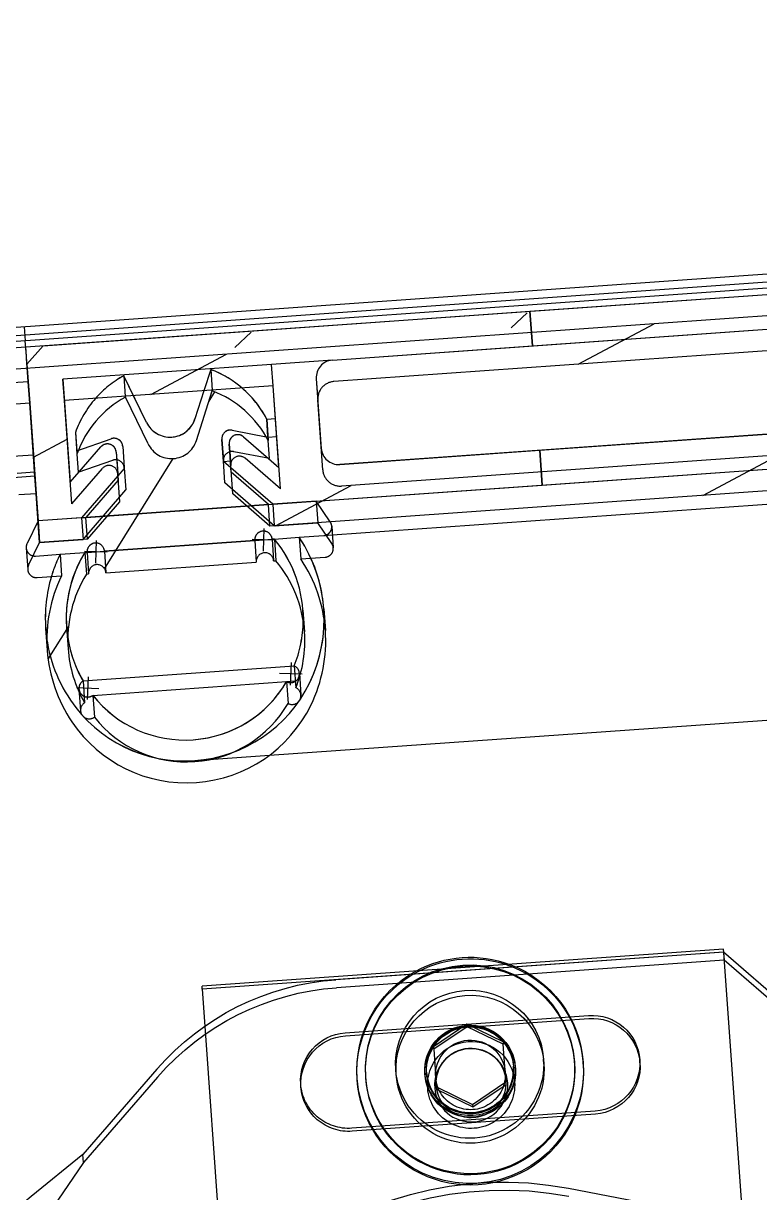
# Model space of a CAD drawing. Extents: x 39751 to 116307, y -36149 to -14965.
# Drawn here: x 44339.1 to 44381.4, y -31437.5 to -31370.5 of the extents above; entities that cross this region are included whole.
import ezdxf

# ---------------------------------------------------------------- set-up
doc = ezdxf.new("R2010")
doc.units = 0
doc.header["$LTSCALE"] = 1500
doc.linetypes.add('PHANTOM', pattern=[0.95, 0.76, -0.05, 0.02, -0.05, 0.02, -0.05])
doc.layers.add('6', color=6, linetype='PHANTOM')
doc.layers.add('confinea', color=3, linetype='Continuous')
doc.layers.add('AM_0', color=7, linetype='Continuous', lineweight=30)
doc.styles.get("Standard").update_dxf_attribs({"font": 'gbenor.shx', "width": 0.9, "bigfont": 'gbcbig.shx'})
doc.dimstyles.get("Standard").update_dxf_attribs({"dimtxt": 3.5, "dimasz": 3, "dimexe": 1, "dimexo": 0, "dimgap": 1, "dimtad": 1, "dimdec": 0, "dimdsep": 46, "dimtxsty": 'Standard', "dimblk": 'CLOSED', "dimcen": 0, "dimadec": 0, "dimazin": 2, "dimtfac": 1, "dimtdec": 0, "dimtofl": 0, "dimtmove": 2, "dimatfit": 3, "dimldrblk": 'NONE', "dimfxl": 0.18, "dimtolj": 1, "dimtzin": 0, "dimarcsym": 0})

# ---------------------------------------------------------------- blocks, each defined once
blk = doc.blocks.new('A$C7BE91E2F')
at = {"layer": '6'}
for p, q in [((794.73, 222.3), (21.188, 141.018)), ((794.813, 221.504), (21.272, 140.222)), ((21.508, 139.895), (147.812, 153.167)), ((147.941, 151.945), (21.636, 138.673)), ((59.3, 143.866), (81.676, 146.217)), ((59.508, 141.877), (81.885, 144.228)), ((31.453, 140.94), (59.3, 143.866)), ((48.071, 140.675), (78.404, 143.863)), ((78.533, 142.639), (48.2, 139.451)), ((60.136, 135.91), (82.512, 138.261)), ((80.026, 138), (48.698, 134.708)), ((80.155, 136.769), (48.828, 133.477)), ((60.345, 133.921), (82.721, 136.272)), ((44.681, 132.275), (80.235, 136.011)), ((80.365, 134.777), (44.81, 131.041)), ((48.409, 130.656), (80.444, 134.023)), ((45.224, 117.904), (81.735, 121.74)), ((71.649, 107.676), (41.813, 104.541)), ((71.667, 107.504), (41.831, 104.369)), ((71.645, 107.502), (49.481, 105.173)), ((73.952, 85.76), (71.669, 107.482)), ((71.693, 107.044), (49.529, 104.715)), ((42.053, 102.262), (48.091, 44.797)), ((63.213, 93.673), (106.709, 86.87))]:
    blk.add_line(p, q, dxfattribs=at)
at = {"layer": '6', "ltscale": 0.031817}
blk.add_line((58.254, 142.874), (59.154, 143.773), dxfattribs=at)
at = {"layer": '6', "ltscale": 0.049999}
for p, q in [((59.508, 141.877), (59.3, 143.866)), ((59.3, 143.866), (59.508, 141.877)), ((30.667, 138.846), (30.458, 140.835))]:
    blk.add_line(p, q, dxfattribs=at)
at = {"layer": '6', "ltscale": 0.123075}
for p, q in [((62.176, 140.92), (66.44, 143.381)), ((69.572, 133.643), (73.836, 136.104))]:
    blk.add_line(p, q, dxfattribs=at)
at = {"layer": '6', "ltscale": 0.019995}
blk.add_line((30.338, 141.979), (30.422, 141.184), dxfattribs=at)
at = {"layer": '6', "ltscale": 0.031816}
blk.add_line((42.451, 141.213), (43.351, 142.113), dxfattribs=at)
at = {"layer": '6', "ltscale": 0.287499}
for p, q in [((48.071, 140.675), (59.508, 141.877)), ((48.698, 134.708), (60.136, 135.91))]:
    blk.add_line(p, q, dxfattribs=at)
at = {"layer": '6', "ltscale": 0.021609}
blk.add_line((30.512, 140.324), (30.422, 141.184), dxfattribs=at)
at = {"layer": '6', "ltscale": 0.035357}
blk.add_line((31.453, 140.94), (30.563, 139.841), dxfattribs=at)
at = {"layer": '6', "ltscale": 0.123072}
blk.add_line((37.726, 138.351), (41.99, 140.812), dxfattribs=at)
at = {"layer": '6', "ltscale": 0.003394}
blk.add_line((30.526, 140.189), (30.512, 140.324), dxfattribs=at)
at = {"layer": '6', "ltscale": 0.033742}
blk.add_line((30.667, 138.847), (30.526, 140.189), dxfattribs=at)
at = {"layer": '6', "ltscale": 0.3}
blk.add_line((44.591, 140.31), (32.656, 139.055), dxfattribs=at)
blk.add_line((44.591, 140.31), (32.656, 139.055), dxfattribs=at)
at = {"layer": '6', "ltscale": 0.0875}
blk.add_line((48.071, 140.675), (44.591, 140.31), dxfattribs=at)
at = {"layer": '6', "ltscale": 0.030771}
blk.add_line((44.719, 139.085), (44.591, 140.31), dxfattribs=at)
at = {"layer": '6', "ltscale": 0.030759}
blk.add_line((44.719, 139.086), (44.591, 140.31), dxfattribs=at)
at = {"layer": '6', "ltscale": 0.05575}
blk.add_line((30.563, 139.841), (30.796, 137.623), dxfattribs=at)
at = {"layer": '6', "ltscale": 0.031946}
blk.add_line((41.115, 139.899), (40.766, 138.67), dxfattribs=at)
at = {"layer": '6', "ltscale": 0.031933}
blk.add_line((41.115, 139.899), (40.766, 138.67), dxfattribs=at)
at = {"layer": '6', "ltscale": 0.029648}
blk.add_line((41.115, 139.899), (41.238, 138.72), dxfattribs=at)
at = {"layer": '6', "ltscale": 0.030796}
blk.add_line((47.181, 139.576), (47.31, 138.351), dxfattribs=at)
at = {"layer": '6', "ltscale": 0.099998}
blk.add_line((47.181, 139.576), (47.599, 135.598), dxfattribs=at)
at = {"layer": '6', "ltscale": 0.137501}
blk.add_line((30.667, 138.846), (25.197, 138.271), dxfattribs=at)
at = {"layer": '6', "ltscale": 0.030765}
for p, q in [((30.796, 137.623), (30.667, 138.846)), ((32.785, 137.832), (32.656, 139.055))]:
    blk.add_line(p, q, dxfattribs=at)
at = {"layer": '6', "ltscale": 0.148039}
blk.add_line((32.656, 139.055), (33.275, 133.166), dxfattribs=at)
at = {"layer": '6', "ltscale": 0.299999}
blk.add_line((44.719, 139.085), (32.785, 137.832), dxfattribs=at)
at = {"layer": '6', "ltscale": 0.031935}
blk.add_line((36.739, 138.247), (36.142, 139.376), dxfattribs=at)
at = {"layer": '6', "ltscale": 0.029642}
blk.add_line((36.142, 139.376), (36.266, 138.197), dxfattribs=at)
at = {"layer": '6', "ltscale": 0.074408}
blk.add_line((37.532, 136.745), (36.142, 139.376), dxfattribs=at)
at = {"layer": '6', "ltscale": 0.11728}
blk.add_line((45.209, 134.42), (44.719, 139.086), dxfattribs=at)
at = {"layer": '6', "ltscale": 0.148224}
for p, q in [((45.339, 133.189), (44.719, 139.085)), ((33.405, 131.935), (32.785, 137.832))]:
    blk.add_line(p, q, dxfattribs=at)
at = {"layer": '6', "ltscale": 0.001135}
for p, q in [((36.266, 138.197), (36.271, 138.152)), ((41.238, 138.72), (41.243, 138.675))]:
    blk.add_line(p, q, dxfattribs=at)
at = {"layer": '6', "ltscale": 0.074488}
blk.add_line((37.661, 135.517), (36.271, 138.152), dxfattribs=at)
at = {"layer": '6', "ltscale": 0.042473}
blk.add_line((37.532, 136.745), (36.739, 138.247), dxfattribs=at)
at = {"layer": '6', "ltscale": 0.042466}
blk.add_line((40.766, 138.67), (40.302, 137.036), dxfattribs=at)
at = {"layer": '6', "ltscale": 0.042478}
blk.add_line((40.766, 138.67), (40.302, 137.036), dxfattribs=at)
at = {"layer": '6', "ltscale": 0.074485}
blk.add_line((40.431, 135.808), (41.243, 138.675), dxfattribs=at)
at = {"layer": '6', "ltscale": 0.015392}
blk.add_line((41.077, 138.088), (41.385, 138.622), dxfattribs=at)
at = {"layer": '6', "ltscale": 0.100121}
blk.add_line((47.729, 134.368), (47.31, 138.351), dxfattribs=at)
at = {"layer": '6', "ltscale": 0.1375}
blk.add_line((30.796, 137.623), (25.326, 137.048), dxfattribs=at)
at = {"layer": '6', "ltscale": 0.105129}
blk.add_line((31.235, 133.44), (30.796, 137.623), dxfattribs=at)
at = {"layer": '6', "ltscale": 0.074235}
blk.add_line((30.796, 137.623), (31.106, 134.67), dxfattribs=at)
at = {"layer": '6', "ltscale": 0.012512}
for p, q in [((44.417, 137.173), (44.915, 137.225)), ((47.912, 130.604), (48.409, 130.656))]:
    blk.add_line(p, q, dxfattribs=at)
at = {"layer": '6', "ltscale": 0.03087}
blk.add_line((44.417, 137.173), (44.547, 135.945), dxfattribs=at)
at = {"layer": '6', "ltscale": 0.025997}
for p, q in [((44.526, 136.139), (44.417, 137.173)), ((33.478, 136.023), (33.586, 134.989))]:
    blk.add_line(p, q, dxfattribs=at)
at = {"layer": '6', "ltscale": 0.052296}
for p, q in [((42.46, 136.466), (44.526, 136.139)), ((42.46, 136.466), (44.526, 136.139)), ((33.586, 134.989), (35.539, 135.739)), ((33.586, 134.989), (35.539, 135.739))]:
    blk.add_line(p, q, dxfattribs=at)
at = {"layer": '6', "ltscale": 0.012513}
blk.add_line((44.526, 136.139), (45.024, 136.191), dxfattribs=at)
at = {"layer": '6', "ltscale": 0.054732}
blk.add_line((31.12, 134.537), (33.016, 135.631), dxfattribs=at)
at = {"layer": '6', "ltscale": 0.030876}
blk.add_line((33.478, 136.023), (33.607, 134.795), dxfattribs=at)
at = {"layer": '6', "ltscale": 0.030907}
for p, q in [((41.885, 135.92), (42.014, 134.69)), ((36.216, 135.324), (36.345, 134.095))]:
    blk.add_line(p, q, dxfattribs=at)
at = {"layer": '6', "ltscale": 0.031661}
blk.add_line((42.017, 134.66), (41.885, 135.92), dxfattribs=at)
at = {"layer": '6', "ltscale": 0.011249}
for p, q in [((42.313, 135.667), (42.36, 135.22)), ((35.849, 134.988), (35.896, 134.541))]:
    blk.add_line(p, q, dxfattribs=at)
at = {"layer": '6', "ltscale": 0.011243}
blk.add_line((42.36, 135.22), (42.313, 135.667), dxfattribs=at)
at = {"layer": '6', "ltscale": 0.047241}
blk.add_line((43.125, 136.108), (44.594, 134.919), dxfattribs=at)
at = {"layer": '6', "ltscale": 0.067047}
blk.add_line((43.125, 136.108), (45.209, 134.42), dxfattribs=at)
at = {"layer": '6', "ltscale": 0.026034}
for p, q in [((44.655, 134.909), (44.547, 135.945)), ((33.607, 134.795), (33.716, 133.76))]:
    blk.add_line(p, q, dxfattribs=at)
at = {"layer": '6', "ltscale": 0.049993}
for p, q in [((60.345, 133.921), (60.136, 135.91)), ((60.136, 135.91), (60.345, 133.921))]:
    blk.add_line(p, q, dxfattribs=at)
at = {"layer": '6', "ltscale": 0.047247}
blk.add_line((33.774, 133.782), (34.963, 135.25), dxfattribs=at)
at = {"layer": '6', "ltscale": 0.047232}
blk.add_line((33.774, 133.782), (34.963, 135.25), dxfattribs=at)
at = {"layer": '6', "ltscale": 0.040536}
blk.add_line((35.849, 134.988), (36.018, 133.375), dxfattribs=at)
at = {"layer": '6', "ltscale": 0.03033}
blk.add_line((36.216, 135.324), (36.343, 134.118), dxfattribs=at)
at = {"layer": '6', "ltscale": 0.019657}
blk.add_line((42.36, 135.22), (42.442, 134.438), dxfattribs=at)
at = {"layer": '6', "ltscale": 0.023002}
blk.add_line((42.456, 134.305), (42.36, 135.22), dxfattribs=at)
at = {"layer": '6', "ltscale": 0.0523}
blk.add_line((44.655, 134.909), (42.589, 135.237), dxfattribs=at)
at = {"layer": '6', "ltscale": 0.067094}
blk.add_line((45.339, 133.189), (43.254, 134.879), dxfattribs=at)
at = {"layer": '6', "ltscale": 0.019806}
blk.add_line((44.594, 134.919), (45.209, 134.42), dxfattribs=at)
at = {"layer": '6', "ltscale": 0.037499}
for p, q in [((29.614, 134.513), (31.106, 134.669)), ((31.235, 133.44), (29.744, 133.284))]:
    blk.add_line(p, q, dxfattribs=at)
at = {"layer": '6', "ltscale": 0.055934}
blk.add_line((31.106, 134.67), (31.34, 132.445), dxfattribs=at)
at = {"layer": '6', "ltscale": 0.025003}
blk.add_line((31.211, 133.675), (31.106, 134.669), dxfattribs=at)
at = {"layer": '6', "ltscale": 0.052301}
blk.add_line((33.716, 133.76), (35.668, 134.51), dxfattribs=at)
at = {"layer": '6', "ltscale": 0.186016}
blk.add_line((35.414, 128.28), (39.135, 134.724), dxfattribs=at)
at = {"layer": '6', "ltscale": 0.019651}
blk.add_line((35.896, 134.541), (35.978, 133.759), dxfattribs=at)
at = {"layer": '6', "ltscale": 0.001332}
blk.add_line((36.343, 134.118), (36.348, 134.065), dxfattribs=at)
at = {"layer": '6', "ltscale": 0.031704}
blk.add_line((42.146, 133.429), (42.014, 134.69), dxfattribs=at)
at = {"layer": '6', "ltscale": 0.010012}
blk.add_line((42.017, 134.66), (42.415, 134.702), dxfattribs=at)
at = {"layer": '6', "ltscale": 0.014146}
blk.add_line((42.457, 134.304), (42.017, 134.66), dxfattribs=at)
at = {"layer": '6', "ltscale": 0.093693}
blk.add_line((44.929, 132.302), (42.017, 134.66), dxfattribs=at)
at = {"layer": '6', "ltscale": 0.040579}
blk.add_line((42.612, 132.824), (42.442, 134.438), dxfattribs=at)
at = {"layer": '6', "ltscale": 0.006291}
blk.add_line((42.483, 134.055), (42.456, 134.305), dxfattribs=at)
at = {"layer": '6', "ltscale": 0.079547}
for p, q in [((44.929, 132.302), (42.457, 134.304)), ((35.992, 133.625), (33.99, 131.152))]:
    blk.add_line(p, q, dxfattribs=at)
at = {"layer": '6', "ltscale": 0.025}
for p, q in [((31.211, 133.675), (30.216, 133.57)), ((31.34, 132.445), (30.345, 132.34))]:
    blk.add_line(p, q, dxfattribs=at)
at = {"layer": '6', "ltscale": 0.030925}
blk.add_line((31.34, 132.445), (31.211, 133.675), dxfattribs=at)
at = {"layer": '6', "ltscale": 0.019802}
blk.add_line((33.275, 133.166), (33.774, 133.782), dxfattribs=at)
at = {"layer": '6', "ltscale": 0.019817}
blk.add_line((33.275, 133.166), (33.774, 133.782), dxfattribs=at)
at = {"layer": '6', "ltscale": 0.067088}
blk.add_line((33.405, 131.935), (35.092, 134.021), dxfattribs=at)
at = {"layer": '6', "ltscale": 0.079568}
blk.add_line((35.993, 133.626), (33.99, 131.152), dxfattribs=at)
at = {"layer": '6', "ltscale": 0.040585}
blk.add_line((36.148, 132.144), (35.978, 133.759), dxfattribs=at)
at = {"layer": '6', "ltscale": 0.014143}
blk.add_line((36.348, 134.065), (35.992, 133.625), dxfattribs=at)
at = {"layer": '6', "ltscale": 0.014122}
blk.add_line((36.348, 134.065), (35.993, 133.626), dxfattribs=at)
at = {"layer": '6', "ltscale": 0.031698}
blk.add_line((36.345, 134.095), (36.477, 132.834), dxfattribs=at)
at = {"layer": '6', "ltscale": 0.09375}
blk.add_line((45.059, 131.067), (42.146, 133.429), dxfattribs=at)
at = {"layer": '6', "ltscale": 0.070711}
blk.add_line((44.681, 132.275), (42.483, 134.055), dxfattribs=at)
blk.add_line((44.681, 132.275), (42.483, 134.055), dxfattribs=at)
at = {"layer": '6', "ltscale": 0.39375}
blk.add_line((44.681, 132.275), (60.345, 133.921), dxfattribs=at)
at = {"layer": '6', "ltscale": 0.123078}
blk.add_line((45.122, 131.074), (49.386, 133.535), dxfattribs=at)
at = {"layer": '6', "ltscale": 0.093751}
blk.add_line((34.119, 129.918), (36.477, 132.834), dxfattribs=at)
at = {"layer": '6', "ltscale": 0.070705}
blk.add_line((36.018, 133.375), (34.238, 131.178), dxfattribs=at)
blk.add_line((36.018, 133.375), (34.238, 131.178), dxfattribs=at)
at = {"layer": '6', "ltscale": 0.070758}
blk.add_line((44.81, 131.041), (42.612, 132.824), dxfattribs=at)
at = {"layer": '6', "ltscale": 0.070092}
blk.add_line((31.633, 129.656), (31.34, 132.445), dxfattribs=at)
at = {"layer": '6', "ltscale": 0.039081}
blk.add_line((31.34, 132.445), (31.503, 130.89), dxfattribs=at)
at = {"layer": '6', "ltscale": 0.268749}
blk.add_line((33.99, 131.152), (44.681, 132.276), dxfattribs=at)
at = {"layer": '6', "ltscale": 0.2625}
blk.add_line((44.681, 132.275), (34.238, 131.178), dxfattribs=at)
at = {"layer": '6', "ltscale": 0.070753}
blk.add_line((34.368, 129.944), (36.148, 132.144), dxfattribs=at)
at = {"layer": '6', "ltscale": 0.031017}
for p, q in [((44.81, 131.041), (44.681, 132.275)), ((34.368, 129.944), (34.238, 131.178))]:
    blk.add_line(p, q, dxfattribs=at)
at = {"layer": '6', "ltscale": 0.0625}
for p, q in [((47.416, 132.563), (44.929, 132.302)), ((47.416, 132.563), (44.929, 132.302)), ((33.99, 131.152), (31.503, 130.891)), ((33.99, 131.152), (31.503, 130.891)), ((31.633, 129.657), (34.119, 129.918))]:
    blk.add_line(p, q, dxfattribs=at)
at = {"layer": '6', "ltscale": 0.031029}
for p, q in [((44.929, 132.302), (45.059, 131.067)), ((47.416, 132.563), (47.545, 131.329)), ((31.503, 130.891), (31.633, 129.657)), ((33.99, 131.152), (34.119, 129.918))]:
    blk.add_line(p, q, dxfattribs=at)
at = {"layer": '6', "ltscale": 0.035822}
blk.add_line((48.258, 131.404), (47.416, 132.563), dxfattribs=at)
at = {"layer": '6', "ltscale": 0.036079}
blk.add_line((48.264, 131.396), (47.416, 132.563), dxfattribs=at)
at = {"layer": '6', "ltscale": 0.036085}
blk.add_line((31.503, 130.891), (30.916, 129.573), dxfattribs=at)
blk.add_line((31.503, 130.891), (30.916, 129.573), dxfattribs=at)
at = {"layer": '6', "ltscale": 0.068752}
for p, q in [((34.238, 131.178), (31.503, 130.89)), ((34.238, 131.178), (31.503, 130.89)), ((34.368, 129.944), (31.633, 129.656))]:
    blk.add_line(p, q, dxfattribs=at)
at = {"layer": '6', "ltscale": 0.032501}
for p, q in [((44.465, 130.892), (44.465, 129.592)), ((34.872, 129.884), (34.872, 128.584))]:
    blk.add_line(p, q, dxfattribs=at)
at = {"layer": '6', "ltscale": 0.062499}
blk.add_line((45.059, 131.067), (47.545, 131.329), dxfattribs=at)
at = {"layer": '6', "ltscale": 0.036117}
blk.add_line((48.394, 130.159), (47.545, 131.329), dxfattribs=at)
at = {"layer": '6', "ltscale": 0.000256679}
blk.add_line((48.264, 131.396), (48.258, 131.404), dxfattribs=at)
at = {"layer": '6', "ltscale": 0.031078}
for p, q in [((48.357, 131.154), (48.487, 129.917)), ((30.876, 129.317), (31.005, 128.081))]:
    blk.add_line(p, q, dxfattribs=at)
at = {"layer": '6', "ltscale": 0.21613}
for p, q in [((35.37, 129.286), (43.967, 130.19)), ((43.967, 130.19), (35.37, 129.286))]:
    blk.add_line(p, q, dxfattribs=at)
at = {"layer": '6', "ltscale": 0.0325}
for p, q in [((45.115, 130.242), (43.815, 130.242)), ((35.522, 129.234), (34.222, 129.234)), ((46.938, 122.611), (45.638, 122.611)), ((35.325, 121.391), (34.025, 121.391))]:
    blk.add_line(p, q, dxfattribs=at)
at = {"layer": '6', "ltscale": 0.025002}
blk.add_line((43.967, 130.19), (44.962, 130.294), dxfattribs=at)
at = {"layer": '6', "ltscale": 0.031091}
for p, q in [((43.967, 130.19), (44.097, 128.953)), ((45.089, 130.308), (45.219, 129.071)), ((32.829, 129.019), (32.959, 127.782)), ((34.248, 129.168), (34.378, 127.932)), ((34.375, 129.182), (34.505, 127.945)), ((35.37, 129.286), (35.499, 128.049))]:
    blk.add_line(p, q, dxfattribs=at)
at = {"layer": '6', "ltscale": 0.003202}
for p, q in [((44.962, 130.294), (45.089, 130.308)), ((45.089, 130.308), (44.962, 130.294)), ((34.248, 129.168), (34.375, 129.182)), ((34.375, 129.182), (34.248, 129.168)), ((45.092, 129.057), (45.219, 129.071))]:
    blk.add_line(p, q, dxfattribs=at)
at = {"layer": '6', "ltscale": 0.031097}
for p, q in [((44.962, 130.294), (45.092, 129.057)), ((46.508, 130.457), (46.638, 129.22))]:
    blk.add_line(p, q, dxfattribs=at)
at = {"layer": '6', "ltscale": 0.035668}
for p, q in [((45.089, 130.308), (46.508, 130.457)), ((32.829, 129.019), (34.248, 129.168))]:
    blk.add_line(p, q, dxfattribs=at)
at = {"layer": '6', "ltscale": 0.035282}
for p, q in [((46.508, 130.457), (47.912, 130.604)), ((46.508, 130.457), (47.912, 130.604)), ((31.425, 128.872), (32.829, 129.019)), ((31.425, 128.872), (32.829, 129.019)), ((31.555, 127.635), (32.959, 127.782))]:
    blk.add_line(p, q, dxfattribs=at)
at = {"layer": '6', "ltscale": 0.036123}
blk.add_line((31.046, 128.336), (31.633, 129.657), dxfattribs=at)
at = {"layer": '6', "ltscale": 0.025001}
blk.add_line((34.375, 129.182), (35.37, 129.286), dxfattribs=at)
at = {"layer": '6', "ltscale": 0.216131}
blk.add_line((35.499, 128.049), (44.097, 128.953), dxfattribs=at)
at = {"layer": '6', "ltscale": 0.035283}
blk.add_line((46.638, 129.22), (48.042, 129.367), dxfattribs=at)
at = {"layer": '6', "ltscale": 0.003203}
blk.add_line((34.378, 127.932), (34.505, 127.945), dxfattribs=at)
at = {"layer": '6', "ltscale": 0.03122}
blk.add_line((46.869, 126.282), (47, 125.04), dxfattribs=at)
at = {"layer": '6', "ltscale": 0.031226}
for p, q in [((48.062, 126.407), (48.193, 125.165)), ((32.15, 124.735), (32.281, 123.493)), ((33.344, 124.861), (33.474, 123.619))]:
    blk.add_line(p, q, dxfattribs=at)
at = {"layer": '6', "ltscale": 0.055024}
blk.add_line((32.354, 122.979), (33.454, 124.885), dxfattribs=at)
at = {"layer": '6', "ltscale": 0.303658}
blk.add_line((34.396, 121.806), (46.475, 123.075), dxfattribs=at)
at = {"layer": '6', "ltscale": 0.032495}
for p, q in [((46.288, 123.261), (46.288, 121.961)), ((34.675, 122.041), (34.675, 120.741))]:
    blk.add_line(p, q, dxfattribs=at)
at = {"layer": '6', "ltscale": 0.031324}
for p, q in [((46.475, 123.075), (46.606, 121.829)), ((34.396, 121.806), (34.526, 120.56))]:
    blk.add_line(p, q, dxfattribs=at)
at = {"layer": '6', "ltscale": 0.000898902}
blk.add_line((46.508, 123.06), (46.475, 123.075), dxfattribs=at)
at = {"layer": '6', "ltscale": 0.278641}
blk.add_line((34.984, 120.998), (46.068, 122.163), dxfattribs=at)
at = {"layer": '6', "ltscale": 0.012529}
blk.add_line((46.067, 122.163), (46.566, 122.215), dxfattribs=at)
at = {"layer": '6', "ltscale": 0.031354}
blk.add_line((46.067, 122.163), (46.198, 120.915), dxfattribs=at)
at = {"layer": '6', "ltscale": 0.031336}
for p, q in [((46.785, 122.664), (46.916, 121.417)), ((34.178, 121.339), (34.309, 120.092))]:
    blk.add_line(p, q, dxfattribs=at)
at = {"layer": '6', "ltscale": 0.000899725}
blk.add_line((34.955, 120.977), (34.984, 120.998), dxfattribs=at)
at = {"layer": '6', "ltscale": 0.031348}
blk.add_line((34.984, 120.998), (35.115, 119.751), dxfattribs=at)
at = {"layer": '6', "ltscale": 0.107175}
blk.add_line((40.961, 117.456), (45.224, 117.904), dxfattribs=at)
at = {"layer": '6', "ltscale": 0.158965}
for p, q in [((76.59, 103.504), (71.645, 107.502)), ((76.638, 103.046), (71.693, 107.044))]:
    blk.add_line(p, q, dxfattribs=at)
at = {"layer": '6', "ltscale": 0.011513}
for p, q in [((71.645, 107.502), (71.693, 107.044)), ((59.412, 99.73), (59.364, 100.188)), ((59.365, 100.186), (59.413, 99.728)), ((55.386, 99.773), (55.434, 99.315)), ((55.434, 99.312), (55.386, 99.771)), ((35.357, 94.213), (35.309, 94.671))]:
    blk.add_line(p, q, dxfattribs=at)
at = {"layer": '6', "ltscale": 0.004314}
for p, q in [((71.667, 107.504), (71.649, 107.676)), ((67.072, 100.999), (67.054, 101.17))]:
    blk.add_line(p, q, dxfattribs=at)
at = {"layer": '6', "ltscale": 0.000552368}
blk.add_line((71.669, 107.482), (71.667, 107.504), dxfattribs=at)
at = {"layer": '6', "ltscale": 0.00432}
for p, q in [((41.831, 104.369), (41.813, 104.541)), ((47.679, 98.96), (47.661, 99.132))]:
    blk.add_line(p, q, dxfattribs=at)
at = {"layer": '6', "ltscale": 0.052963}
blk.add_line((41.831, 104.369), (42.053, 102.262), dxfattribs=at)
at = {"layer": '6', "ltscale": 0.35}
for p, q in [((50.109, 102.15), (64.032, 103.613)), ((50.127, 101.979), (64.05, 103.441)), ((64.606, 98.152), (50.682, 96.689)), ((64.624, 97.98), (50.7, 96.518))]:
    blk.add_line(p, q, dxfattribs=at)
at = {"layer": '6', "ltscale": 0.057711}
for p, q in [((57.071, 102.879), (55.202, 101.524)), ((59.195, 101.799), (57.086, 102.736)), ((57.552, 98.293), (59.421, 99.649)), ((57.567, 98.15), (59.436, 99.506)), ((55.443, 99.231), (57.552, 98.293))]:
    blk.add_line(p, q, dxfattribs=at)
at = {"layer": '6', "ltscale": 0.057715}
blk.add_line((57.086, 102.736), (55.217, 101.381), dxfattribs=at)
at = {"layer": '6', "ltscale": 0.057712}
for p, q in [((59.18, 101.942), (57.071, 102.879)), ((55.458, 99.088), (57.567, 98.15))]:
    blk.add_line(p, q, dxfattribs=at)
at = {"layer": '6', "ltscale": 0.003596}
for p, q in [((57.071, 102.879), (57.086, 102.736)), ((59.18, 101.942), (59.195, 101.799)), ((57.552, 98.293), (57.567, 98.15))]:
    blk.add_line(p, q, dxfattribs=at)
at = {"layer": '6', "ltscale": 0.003603}
blk.add_line((55.202, 101.524), (55.217, 101.381), dxfattribs=at)
at = {"layer": '6', "ltscale": 0.057634}
blk.add_line((55.217, 101.381), (55.458, 99.088), dxfattribs=at)
at = {"layer": '6', "ltscale": 0.05764}
blk.add_line((59.436, 99.506), (59.195, 101.799), dxfattribs=at)
at = {"layer": '6', "ltscale": 0.007199}
blk.add_line((61.568, 100.744), (61.538, 101.031), dxfattribs=at)
at = {"layer": '6', "ltscale": 0.001583}
for p, q in [((63.315, 100.864), (63.309, 100.927)), ((54.861, 99.98), (54.855, 100.043)), ((54.862, 99.976), (54.855, 100.039)), ((59.835, 100.495), (59.828, 100.558)), ((51.38, 99.619), (51.373, 99.682)), ((51.381, 99.61), (51.374, 99.673))]:
    blk.add_line(p, q, dxfattribs=at)
at = {"layer": '6', "ltscale": 0.00216}
for p, q in [((63.822, 100.831), (63.813, 100.916)), ((63.823, 100.82), (63.814, 100.906)), ((54.771, 99.879), (54.762, 99.965)), ((59.943, 100.423), (59.934, 100.509)), ((50.892, 99.482), (50.883, 99.568)), ((50.893, 99.472), (50.884, 99.558))]:
    blk.add_line(p, q, dxfattribs=at)
at = {"layer": '6', "ltscale": 0.007193}
blk.add_line((53.115, 99.856), (53.085, 100.142), dxfattribs=at)
at = {"layer": '6', "ltscale": 0.002154}
blk.add_line((54.771, 99.884), (54.762, 99.969), dxfattribs=at)
at = {"layer": '6', "ltscale": 0.02245}
for p, q in [((54.855, 100.043), (54.949, 99.15)), ((54.855, 100.039), (54.949, 99.146)), ((59.828, 100.561), (59.922, 99.668)), ((59.828, 100.558), (59.922, 99.665))]:
    blk.add_line(p, q, dxfattribs=at)
at = {"layer": '6', "ltscale": 0.001577}
blk.add_line((59.834, 100.499), (59.828, 100.561), dxfattribs=at)
at = {"layer": '6', "ltscale": 0.161956}
blk.add_line((39.39, 99.702), (35.309, 94.671), dxfattribs=at)
at = {"layer": '6', "ltscale": 0.161961}
blk.add_line((39.438, 99.245), (35.357, 94.213), dxfattribs=at)
at = {"layer": '6'}
for points in [[(35.309, 94.671), (32.428, 92.152), (31.015, 90.881), (28.948, 88.95), (27.453, 87.474), (26.021, 85.971), (25.177, 85.03)], [(35.357, 94.213), (33.683, 91.566), (32.871, 90.237), (31.703, 88.233), (30.88, 86.715), (30.114, 85.184)]]:
    blk.add_lwpolyline(points, dxfattribs=at)
for centre, radius, start, end in [((48.176, 139.681), 1, 96.01143, 185.98846), ((48.176, 139.681), 1, 96.00009, 185.99692), ((39.198, 134.213), 6, 51.34898, 71.37419), ((39.199, 134.215), 5.999, 29.54419, 71.37379), ((39.198, 134.213), 6, 120.62282, 140.64802), ((39.161, 134.257), 5.944, 120.52718, 140.73492), ((39.198, 134.213), 6, 29.55497, 51.34898), ((48.305, 138.456), 1.001, 96.029, 186.04934), ((39.332, 132.988), 6.004, 120.6597, 162.47791), ((39.322, 132.986), 6.004, 29.51889, 71.33707), ((39.198, 134.213), 6, 140.64802, 162.44204), ((39.193, 134.215), 5.995, 140.62421, 162.4461), ((38.859, 137.446), 1.5, 207.84833, 344.14869), ((38.966, 137.4), 1.384, 330.38328, 344.76807), ((38.859, 137.447), 1.501, 207.88346, 275.95186), ((38.859, 137.445), 1.499, 275.957, 321.27616), ((38.767, 137.508), 1.611, 321.55708, 330.51524), ((42.382, 135.972), 0.5, 80.9985, 185.99851), ((42.383, 135.971), 0.501, 96.08673, 185.91924), ((42.812, 135.719), 0.502, 96.16475, 185.87447), ((42.811, 135.72), 0.5, 51.00031, 185.9967), ((42.379, 135.979), 0.494, 80.55661, 95.7496), ((42.811, 135.72), 0.5, 50.99851, 95.99485), ((35.719, 135.272), 0.5, 5.9985, 110.99851), ((35.721, 135.275), 0.497, 96.31995, 111.40934), ((35.718, 135.271), 0.501, 6.09266, 95.89222), ((38.988, 136.217), 1.5, 207.79735, 275.97723), ((38.987, 136.216), 1.5, 276.01978, 344.19966), ((48.594, 135.703), 1, 186.00006, 275.99691), ((48.594, 135.703), 1, 186.00937, 275.98355), ((35.352, 134.936), 0.5, 6.00038, 140.99665), ((35.352, 134.936), 0.5, 95.86983, 140.99851), ((35.35, 134.935), 0.502, 6.13034, 95.68903), ((42.511, 134.743), 0.5, 96.0395, 186.03947), ((42.94, 134.491), 0.5, 50.95733, 186.09897), ((42.511, 134.744), 0.499, 80.98035, 95.99822), ((35.481, 133.707), 0.5, 5.89804, 141.03967), ((35.848, 134.043), 0.499, 95.99879, 111.01666), ((35.847, 134.043), 0.5, 5.95753, 95.95751), ((48.724, 134.472), 1.001, 185.94725, 275.9676), ((47.86, 131.101), 0.5, 275.95238, 18.2622), ((47.86, 131.102), 0.5, 275.9985, 5.9985), ((47.86, 131.102), 0.5, 5.9985, 35.99851), ((47.821, 131.071), 0.549, 28.83892, 36.16869), ((47.937, 131.135), 0.417, 17.19556, 28.88124), ((44.465, 130.242), 0.5, 5.9985, 185.99851), ((44.465, 130.242), 0.501, 96.12786, 185.949), ((44.464, 130.242), 0.501, 6.047, 96.01605), ((39.729, 125.532), 7.179, 1.01367, 41.70076), ((39.73, 125.533), 7.178, 1.06009, 41.7014), ((39.729, 125.532), 8.379, 26.5829, 35.99851), ((39.727, 125.531), 8.382, 336.00681, 35.99018), ((47.988, 129.865), 0.501, 6.00104, 35.96447), ((31.373, 129.369), 0.5, 155.99851, 185.99851), ((31.347, 129.375), 0.475, 155.34486, 186.97742), ((34.872, 129.234), 0.5, 5.9985, 185.99851), ((34.873, 129.234), 0.501, 96.12821, 185.94869), ((34.872, 129.233), 0.501, 6.04727, 96.01575), ((44.595, 129.006), 0.5, 96.03999, 186.03997), ((44.594, 129.005), 0.5, 5.95704, 95.95702), ((47.989, 129.865), 0.5, 276.03986, 6.04505), ((31.373, 129.369), 0.5, 185.98649, 276.02094), ((31.373, 129.369), 0.5, 185.99851, 275.9985), ((40.434, 125.623), 8.329, 155.93322, 165.40952), ((40.484, 125.611), 8.379, 155.99851, 165.41412), ((40.486, 125.611), 7.182, 150.30491, 211.99626), ((40.484, 125.611), 7.179, 150.29625, 190.98687), ((39.844, 124.289), 7.195, 5.99512, 41.66101), ((39.841, 124.288), 8.398, 5.99634, 35.96373), ((39.729, 125.532), 8.379, 5.9985, 26.5829), ((31.504, 128.133), 0.501, 156.03254, 185.99597), ((31.503, 128.133), 0.5, 185.95194, 275.95712), ((35.003, 127.998), 0.5, 96.03999, 186.03997), ((35.002, 127.998), 0.5, 5.95704, 95.95702), ((40.484, 125.611), 8.379, 165.41412, 185.99851), ((40.507, 125.611), 8.403, 165.45537, 185.97926), ((40.633, 124.371), 8.398, 156.03328, 186.00067), ((40.629, 124.371), 7.195, 150.336, 186.00189), ((39.729, 125.532), 8.379, 335.9985, 5.9985), ((39.779, 125.522), 7.129, 339.92308, 1.15214), ((39.729, 125.532), 7.179, 339.98963, 1.01367), ((40.484, 125.611), 8.379, 185.99851, 215.99851), ((40.478, 125.608), 8.373, 185.98152, 216.00496), ((39.843, 124.288), 7.196, 340.02091, 5.99964), ((39.841, 124.287), 8.398, 336.03372, 6.0001), ((40.484, 125.611), 7.179, 190.98687, 212.00737), ((40.633, 124.371), 8.398, 185.99691, 215.96329), ((40.631, 124.371), 7.196, 185.99738, 211.9761), ((46.288, 122.611), 0.5, 303.99651, 67.99407), ((46.288, 122.611), 0.5, 304.01469, 63.88299), ((40.129, 125.354), 7.941, 215.99851, 335.9985), ((40.129, 125.354), 6.741, 220.24908, 331.74792), ((40.129, 125.355), 7.943, 276.01364, 335.99195), ((40.152, 125.333), 6.711, 326.25388, 331.80541), ((46.288, 122.611), 0.5, 243.87322, 303.99651), ((46.287, 122.611), 0.499, 243.86265, 276.03878), ((46.29, 122.602), 0.49, 275.83556, 295.79739), ((46.276, 122.629), 0.52, 295.89849, 303.99812), ((34.675, 121.391), 0.5, 124.00294, 248.00059), ((34.675, 121.391), 0.5, 123.99248, 275.93206), ((40.08, 125.397), 6.807, 315.16138, 326.14509), ((46.418, 121.364), 0.5, 243.88133, 6.04041), ((46.418, 121.365), 0.501, 5.98173, 67.94157), ((34.675, 121.391), 0.5, 248.00059, 308.12379), ((34.676, 121.39), 0.499, 275.87707, 304.0326), ((40.128, 125.352), 6.74, 220.24392, 276.0057), ((40.259, 124.1), 6.739, 276.01164, 331.79966), ((40.259, 124.099), 7.939, 276.01451, 336.05115), ((40.13, 125.355), 7.943, 216.00601, 276.00593), ((34.807, 120.145), 0.501, 124.05544, 186.01527), ((34.806, 120.144), 0.5, 186.00146, 308.16055), ((40.129, 125.354), 6.743, 275.99637, 315.12334), ((40.263, 124.099), 7.939, 215.94586, 275.9825), ((40.262, 124.1), 6.739, 220.19735, 275.98537), ((57.341, 100.305), 2.501, 186.10304, 5.89397)]:
    blk.add_arc(centre, radius, start, end, dxfattribs=at)
at = {"layer": '6', "extrusion": (0, 0, -1)}
for centre, major_axis, ratio, start_param, end_param in [((57.342, 100.3), (5.967, 0.627), 0.998342, 3.141593, 6.283185), ((57.348, 100.237), (6.464, 0.679), 0.998342, 4.28432, 5.140458), ((57.357, 100.151), (6.464, 0.679), 0.998342, 4.317597, 5.10718), ((57.348, 100.237), (5.967, 0.627), 0.998342, 3.141593, 6.283185), ((57.357, 100.151), (6.464, 0.679), 0.998342, -1.176005, 0), ((57.348, 100.237), (6.464, 0.679), 0.998342, -1.142727, 0), ((57.348, 100.237), (6.464, 0.679), 0.998342, 3.141593, 4.28432), ((57.357, 100.151), (6.464, 0.679), 0.998342, 3.143148, 4.317597), ((51.045, 90.28), (14.918, 1.568), 0.998342, 3.926991, 4.712389), ((51.094, 89.822), (14.918, 1.568), 0.998342, 3.926991, 4.712389), ((57.311, 100.586), (4.227, 0.444), 0.998342, 3.141593, 4.712389), ((57.311, 100.586), (4.227, 0.444), 0.998342, 4.712389, 6.283185), ((57.342, 100.3), (4.227, 0.444), 0.998342, -1.570796, 0), ((57.342, 100.3), (4.227, 0.444), 0.998342, 3.141593, 4.712389), ((64.319, 100.883), (2.735, 0.287), 0.998342, -1.570796, 0), ((64.337, 100.711), (2.735, 0.287), 0.998342, -1.570796, 0), ((57.348, 100.237), (2.586, 0.272), 0.998342, 3.141593, 6.283185), ((57.357, 100.151), (2.586, 0.272), 0.998342, 3.141593, 6.283185), ((57.342, 100.3), (2.486, 0.261), 0.998342, 3.141593, 6.283185), ((57.342, 100.3), (2.486, 0.261), 0.998342, 3.141593, 6.283185), ((57.348, 100.237), (2.486, 0.261), 0.998342, 3.141593, 6.283185), ((50.396, 99.42), (2.735, 0.287), 0.998342, 3.141593, 4.712389), ((50.414, 99.248), (2.735, 0.287), 0.998342, 3.141593, 4.712389), ((57.435, 99.407), (2.486, 0.261), 0.998342, 3.141593, 6.283185), ((57.375, 99.979), (1.989, 0.209), 0.998342, 3.141593, 6.283185), ((57.423, 99.521), (1.989, 0.209), 0.998342, 3.141593, 6.283185), ((57.348, 100.237), (6.464, 0.679), 0.998342, 0.001555, 3.141593), ((57.357, 100.151), (6.464, 0.679), 0.998342, 0, 3.143148), ((57.342, 100.3), (5.967, 0.627), 0.998342, 0, 3.141593), ((57.348, 100.237), (5.967, 0.627), 0.998342, 0, 3.141593), ((57.311, 100.586), (4.227, 0.444), 0.998342, 0, 3.141593), ((57.342, 100.3), (4.227, 0.444), 0.998342, 0, 3.141593), ((57.348, 100.237), (4.593, 4.593), 0.999655, 0.680884, 0.682436), ((64.319, 100.883), (2.735, 0.287), 0.998342, 0, 1.570796), ((64.337, 100.711), (2.735, 0.287), 0.998342, 0, 1.570796), ((57.348, 100.237), (2.586, 0.272), 0.998342, 0, 3.141593), ((57.357, 100.151), (2.586, 0.272), 0.998342, 0, 3.141593), ((57.342, 100.3), (2.486, 0.261), 0.998342, 0, 3.141593), ((57.348, 100.237), (2.486, 0.261), 0.998342, 0, 3.141593), ((57.375, 99.979), (1.989, 0.209), 0.998342, 0, 3.141593), ((57.435, 99.407), (2.486, 0.261), 0.998342, 0, 3.141593), ((57.423, 99.521), (1.989, 0.209), 0.998342, 0, 3.141593), ((50.396, 99.42), (2.735, 0.287), 0.998342, 1.570796, 3.141593), ((50.414, 99.248), (2.735, 0.287), 0.998342, 1.570796, 3.141593), ((60.111, 73.946), (19.891, 2.09), 0.998342, 3.14161, 4.972645), ((60.159, 73.488), (19.891, 2.09), 0.998342, 3.14161, 4.972645)]:
    blk.add_ellipse(centre, major_axis=major_axis, ratio=ratio, start_param=start_param, end_param=end_param, dxfattribs=at)
blk.add_ellipse((57.438, 99.384), major_axis=(2.089, 0.219), ratio=0.998342, dxfattribs=at)

msp = doc.modelspace()

# ---------------------------------------------------------------- linework, layer by layer
at = {"layer": 'AM_0'}
msp.add_line((43618.209, -31439.71), (45255.672, -31323.018), dxfattribs=at)

# ---------------------------------------------------------------- block references
at = {"rotation": 358.0568805261723}
msp.add_blockref('A$C7BE91E2F', (44304.046, -31528.744), dxfattribs=at)

# ---------------------------------------------------------------- leaders
at = {"layer": 'confinea', "annotation_type": 0, "has_hookline": 1, "hookline_direction": 0, "text_width": 4073.824}
for points in [[(44056.292, -31787.932), (44606.903, -29723.14), (45050.452, -29723.14)], [(44224.534, -32690.323), (44775.146, -30284.307), (45218.694, -30288.394)]]:
    msp.add_leader(points, dimstyle='Standard', override={"dimscale": 50, "dimgap": 1, "dimtad": 0, "dimldrblk": 'DotBlank', "dimarcsym": 1}, dxfattribs=at)

doc.saveas('drawing.dxf')
